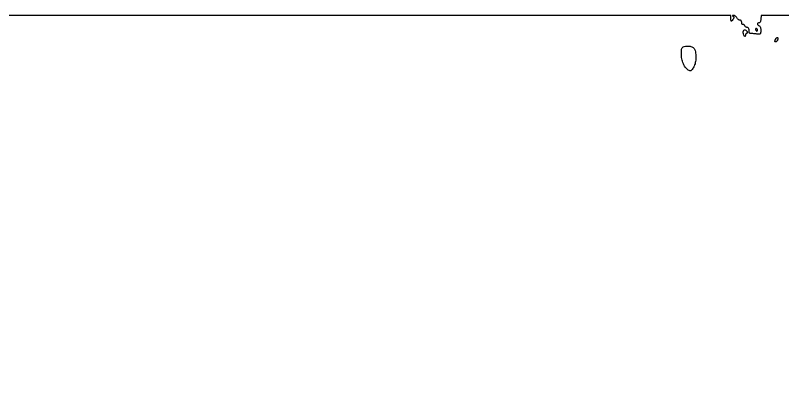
# Model space of a CAD drawing. Extents: x 0 to 4160, y 0 to 3120.
# Drawn here: x 1814 to 2451, y 2809 to 3120 of the extents above; entities that cross this region are included whole.
import ezdxf

# ---------------------------------------------------------------- set-up
doc = ezdxf.new("R2010")
doc.units = 0

msp = doc.modelspace()

# ---------------------------------------------------------------- linework, layer by layer
for points in [[(4159.499279, 606.274193, 0.000001), (4159.667734, 974.478125, 0.000057)], [(757.647081, 3119.740147, 0.000002), (520.492565, 3119.487217, 0.4139)], [(3296.563358, 3120), (2433.126717, 3120), (2432.813358, 3116.75, -0.032071), (2432.602317, 3115.44427, -0.064097), (2432.241947, 3114.464282, -0.098285), (2431.776876, 3113.884848, -0.2278), (2431.25, 3113.75, 0.182716), (2430.370427, 3113.604398, 0.291889), (2430.03216, 3112.950352, 0.173838), (2430.458069, 3112.033631, 0.106708), (2431.466017, 3111.374667, -0.143454), (2432.076195, 3110.909486, -0.077742), (2432.514998, 3110.065159, -0.058494), (2432.76425, 3108.87984, -0.032007), (2432.803519, 3107.393603, -0.019259), (2432.652258, 3105.409495, -0.157048), (2432.281023, 3104.591748, -0.213398), (2431.563354, 3104.277603, -0.039239), (2430.087502, 3104.40532, 0.00893), (2428.932999, 3104.576148, 0.005875), (2427.599141, 3104.733318, 0.005912), (2426.297127, 3104.855695, 0.011341), (2425.25, 3104.917769, -0.031883), (2424.396402, 3105.003653, -0.052099), (2423.695724, 3105.196157, -0.071294), (2423.235166, 3105.456548, -0.274196), (2423.118421, 3105.75, 0.048378), (2423.218952, 3107.425735, 0.083574), (2422.937455, 3108.78971, 0.11849), (2422.324841, 3109.673429, 0.184231), (2421.468615, 3110, -0.088171), (2420.840332, 3110.11166, -0.066495), (2420.218638, 3110.438938, -0.065707), (2419.697518, 3110.923037, -0.081323), (2419.36383, 3111.494256, 0.064087), (2419.077963, 3112.024563, 0.094924), (2418.695897, 3112.387051, 0.122111), (2418.281217, 3112.527613, 0.160704), (2417.895215, 3112.435239, -0.232891), (2417.55696, 3112.402684, -0.169786), (2417.262969, 3112.649326, -0.092009), (2417.063732, 3113.190284, -0.042372), (2417, 3113.940983, 0.068612), (2416.89091, 3114.732214, 0.086295), (2416.572146, 3115.398588, 0.101308), (2416.096674, 3115.842001, 0.138016), (2415.535184, 3116, -0.112104), (2414.896259, 3116.145075, -0.055403), (2414.186237, 3116.5875, -0.050946), (2413.518128, 3117.235006, -0.052011), (2413, 3118, 0.060714), (2412.463153, 3118.763752, 0.054483), (2411.740326, 3119.408002, 0.057792), (2410.94989, 3119.843591, 0.099613), (2410.214816, 3119.984687, 0.019909), (2409.429016, 3119.946355, 0.24489), (2409.184121, 3119.789769, 0.364927), (2409.22604, 3119.557077, 0.031763), (2409.749926, 3119.175716, -0.089482), (2410.284075, 3118.68384, -0.183961), (2410.44114, 3118.146208, -0.116065), (2410.220663, 3117.459612, -0.026444), (2409.53173, 3116.441029, -0.008927), (2408.57538, 3115.222466, -0.360377), (2408.265908, 3115.161101, -0.26566), (2408.074309, 3115.469824, -0.006142), (2408.031803, 3117.252723), (2408, 3120.005446), (1464, 3119.996847, 0.000069), (1048.172693, 3119.935785, 0.000194)], [(1964.75, 0.149832, 0.000016), (2717.930904, 0.232101, 0.000028), (3351.473438, 0.357111)]]:
    msp.add_lwpolyline(points, format="xyb")
for points in [[(2428.5, 3108, 0.029505), (2428.768994, 3107.617226, 0.035638), (2429.066025, 3107.29375, 0.038439), (2429.34829, 3107.065539, 0.151918), (2429.559017, 3107, 0.210953), (2429.727648, 3107.07446, 0.081139), (2429.870461, 3107.29375, 0.061769), (2429.967655, 3107.617151, 0.042167), (2430, 3108, 0.105053), (2429.918938, 3108.381556, 0.099167), (2429.688914, 3108.70625, 0.09642), (2429.345238, 3108.923877, 0.093332), (2428.940983, 3109, 0.108972), (2428.586039, 3108.921712, 0.182303), (2428.3746, 3108.70625, 0.161196), (2428.343488, 3108.3821, 0.082592)], [(2421.361626, 3106.5, -0.055937), (2421.511135, 3105.925634, -0.100118), (2421.483616, 3105.440625, -0.147206), (2421.289193, 3105.122486, -0.184534), (2420.968615, 3105, 0.168032), (2420.599085, 3104.872206, 0.094891), (2420.284531, 3104.510417, 0.075641), (2420.071854, 3103.970852, 0.056177), (2420, 3103.333333, -0.141501), (2419.749882, 3102.467227, -0.517914), (2419.276511, 3102.442223, -0.097511), (2418.654618, 3103.656236, -0.036485), (2418.261311, 3105.537812, -0.116405), (2418.420613, 3107.14755, -0.239282), (2419.305802, 3108.007019, -0.257099), (2420.463405, 3107.769502, -0.12533)], [(2446.654923, 3099.543128, -0.055897), (2446.349127, 3098.952992, -0.057995), (2445.92341, 3098.453294, -0.064425), (2445.447994, 3098.113431, -0.123616), (2444.996201, 3098, -0.182858), (2444.607864, 3098.146934, -0.221298), (2444.453443, 3098.500503, -0.094233), (2444.588123, 3099.127135, -0.022949), (2445.045837, 3100.085646, -0.05126), (2445.922427, 3101.384081, -0.309262), (2446.664721, 3101.593257, -0.361711), (2447.032691, 3100.995054, -0.055992)], [(2376.904804, 3093.166625, -0.150096), (2378.277249, 3090.733115, -0.044472), (2378.823382, 3086.444365, -0.044364), (2378.58568, 3081.778118, -0.071136), (2377.479684, 3077.954947, -0.022693), (2376.712175, 3076.44029, -0.031242), (2375.880267, 3075.161766, -0.032083), (2375.095036, 3074.236027, -0.203541), (2374.539255, 3074, -0.184816), (2372.026494, 3074.961642, -0.069468), (2369.554969, 3077.889581, -0.061698), (2367.672333, 3081.897719, -0.06688), (2366.891045, 3086.135445, -0.023174), (2366.88015, 3090.644726, -0.120459), (2367.571492, 3093.015979, -0.192145), (2369.091467, 3094.21446, -0.077141), (2371.761698, 3094.574538, -0.031278), (2373.295903, 3094.447722, -0.030558), (2374.814535, 3094.130217, -0.032051), (2376.109052, 3093.684957, -0.091241)]]:
    msp.add_lwpolyline(points, format="xyb", close=True)

doc.saveas('drawing.dxf')
